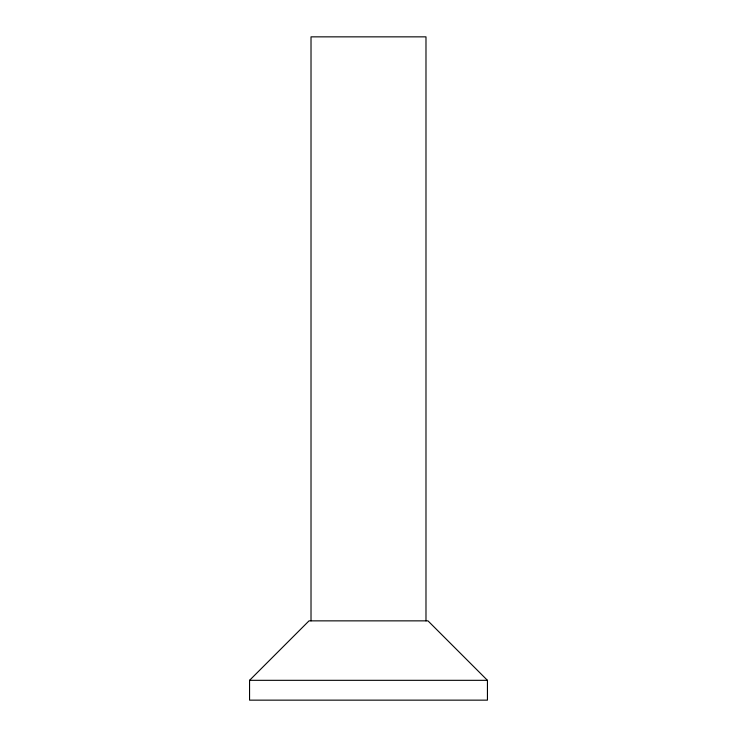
<?xml version="1.0" encoding="UTF-8"?>
<svg xmlns="http://www.w3.org/2000/svg" width="737" height="737" viewBox="0 0 737 737"><rect width="100%" height="100%" fill="white"/><g stroke="black" fill="none" stroke-linecap="round" stroke-linejoin="round"><path stroke-width="1.11" d="M249.557 680.325L309.033 620.858L427.967 620.858L487.443 680.325L487.443 700.15L249.557 700.15L249.557 680.325L487.443 680.325M425.986 620.858L425.986 36.85L311.014 36.85L311.014 620.858"/></g></svg>
